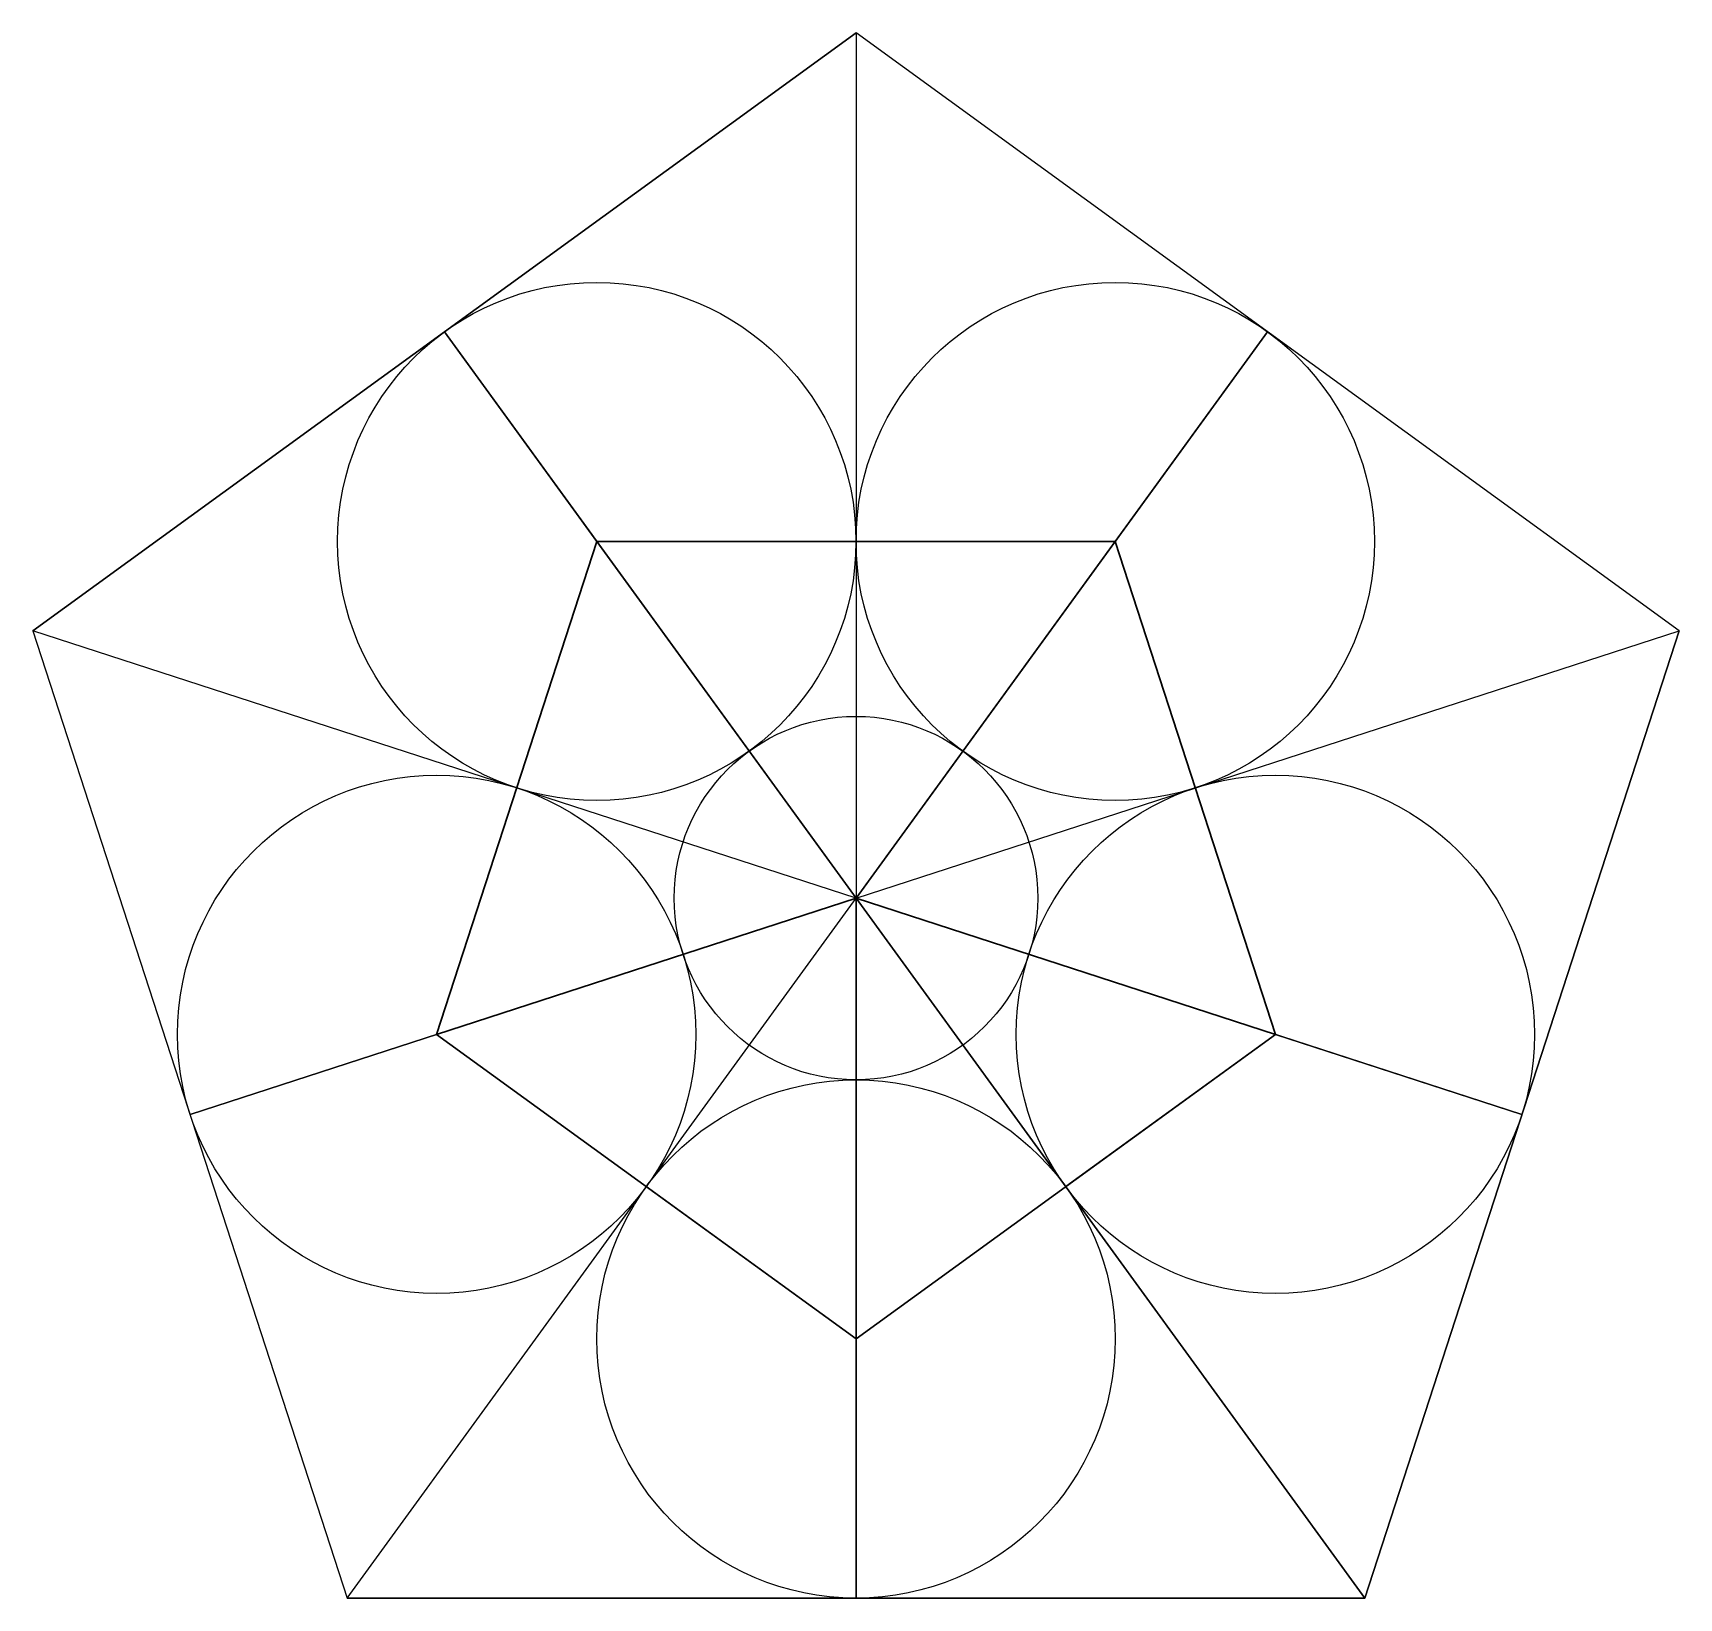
# Model space of a CAD drawing. Header units: millimetres. Extents: x -3067 to 6481, y -1856 to 7226.
import ezdxf

# ---------------------------------------------------------------- set-up
doc = ezdxf.new("R2010")
doc.units = ezdxf.units.MM
for name, color, linetype in [('Air_Bot_Piramid', 254, 'Continuous'), ('Air_Circle', 254, 'Continuous'), ('Air_Guide', 254, 'Continuous'), ('Air_Top_Piramid', 254, 'Continuous'), ('Air_Triangle', 254, 'Continuous'), ('Dirt_Bot_Piramid', 32, 'Continuous'), ('Dirt_Circle', 32, 'Continuous'), ('Dirt_Prism', 32, 'Continuous'), ('Dirt_Top_Piramid', 32, 'Continuous'), ('Dirt_Triangle', 32, 'Continuous'), ('Fire_Bot_Piramid', 1, 'Continuous'), ('Fire_Circle', 1, 'Continuous'), ('Fire_Prism', 1, 'Continuous'), ('Fire_Top_Piramid', 1, 'Continuous'), ('Fire_Triangle', 1, 'Continuous'), ('Grass_Bot_Piramid', 3, 'Continuous'), ('Grass_Circle', 3, 'Continuous'), ('Grass_Prism', 3, 'Continuous'), ('Grass_Top_Piramid', 3, 'Continuous'), ('Grass_Triangle', 3, 'Continuous'), ('GuideLine', 7, 'Continuous'), ('penta_up', 7, 'Continuous'), ('Water_Bot_Piramid', 4, 'Continuous'), ('Water_Circle', 4, 'Continuous'), ('Water_Guide', 4, 'Continuous'), ('Water_Top_Piramid', 4, 'Continuous'), ('Water_Triangle', 4, 'Continuous')]:
    doc.layers.add(name, color=color, linetype=linetype)
doc.layers.add('fusion', color=7, linetype='Continuous', lineweight=30)
doc.layers.add('penta', color=7, linetype='Continuous', lineweight=30)

msp = doc.modelspace()

# ---------------------------------------------------------------- linework, layer by layer
at = {"elevation": 4011.2}
msp.add_lwpolyline([(4657.8, -1855.6), (6481.4, 3756.8), (1707.2, 7225.5), (-3067.1, 3756.8), (-1243.5, -1855.6)], close=True, dxfattribs=at)
msp.add_circle((1707.2, 2205.6, 4011.2), 1054.4)
at = {"layer": 'Air_Bot_Piramid'}
for p, q in [((3210.6, 4274.9, 1004.4), (4094.3, 5491.2, 4011.2)), ((3210.6, 4274.9, 1004.4), (1707.2, 4274.9, 4011.2)), ((3210.6, 4274.9, 4011.2), (3210.6, 4274.9, 1004.4)), ((3210.6, 4274.9, 1004.4), (3675.2, 2845, 4011.2))]:
    msp.add_line(p, q, dxfattribs=at)
at = {"layer": 'Air_Circle'}
msp.add_circle((3210.6, 4274.9, 4011.2), 1503.4, dxfattribs=at)
at = {"layer": 'Air_Guide'}
for p, q in [((-680, 5491.2, 4011.2), (-680, 5491.2, 4011.2)), ((1707.2, 2205.6, 12133.6), (4094.3, 5491.2, 4011.2)), ((4094.3, 5491.2, 4011.2), (1707.2, 2205.6, -4111.2)), ((4094.3, 5491.2, 4011.2), (4094.3, 5491.2, 4011.2)), ((5569.6, 950.6, 4011.2), (5569.6, 950.6, 4011.2))]:
    msp.add_line(p, q, dxfattribs=at)
for p in [(203.7, 4274.9, 4011.2), (3210.6, 4274.9, 4011.2), (4139.7, 1415.2, 4011.2)]:
    msp.add_point(p, dxfattribs=at)
at = {"layer": 'Air_Top_Piramid'}
for p, q in [((3210.6, 4274.9, 7018.1), (4094.3, 5491.2, 4011.2)), ((3210.6, 4274.9, 7018.1), (1707.2, 4274.9, 4011.2)), ((3210.6, 4274.9, 4011.2), (3210.6, 4274.9, 7018.1)), ((3210.6, 4274.9, 7018.1), (3675.2, 2845, 4011.2))]:
    msp.add_line(p, q, dxfattribs=at)
at = {"layer": 'Air_Triangle'}
for p, q in [((1707.2, 7225.5, 4011.2), (1707.2, 2205.6, 4011.2)), ((6481.4, 3756.8, 4011.2), (1707.2, 7225.5, 4011.2)), ((1707.2, 2205.6, 4011.2), (6481.4, 3756.8, 4011.2))]:
    msp.add_line(p, q, dxfattribs=at)
at = {"layer": 'Dirt_Bot_Piramid'}
for p, q in [((203.7, 4274.9, 1004.4), (-680, 5491.2, 4011.2)), ((203.7, 4274.9, 1004.4), (-260.9, 2845, 4011.2)), ((203.7, 4274.9, 4011.2), (203.7, 4274.9, 1004.4)), ((203.7, 4274.9, 1004.4), (1707.2, 4274.9, 4011.2))]:
    msp.add_line(p, q, dxfattribs=at)
at = {"layer": 'Dirt_Circle'}
msp.add_circle((203.7, 4274.9, 4011.2), 1503.4, dxfattribs=at)
at = {"layer": 'Dirt_Prism'}
for p, q in [((1707.2, 2205.6, 12133.6), (-680, 5491.2, 4011.2)), ((-680, 5491.2, 4011.2), (1707.2, 2205.6, -4111.2))]:
    msp.add_line(p, q, dxfattribs=at)
at = {"layer": 'Dirt_Top_Piramid'}
for p, q in [((203.7, 4274.9, 7018.1), (-680, 5491.2, 4011.2)), ((203.7, 4274.9, 7018.1), (-260.9, 2845, 4011.2)), ((203.7, 4274.9, 4011.2), (203.7, 4274.9, 7018.1)), ((203.7, 4274.9, 7018.1), (1707.2, 4274.9, 4011.2))]:
    msp.add_line(p, q, dxfattribs=at)
at = {"layer": 'Dirt_Triangle'}
for p, q in [((-3067.1, 3756.8, 4011.2), (1707.2, 7225.5, 4011.2)), ((1707.2, 7225.5, 4011.2), (1707.2, 2205.6, 4011.2)), ((1707.2, 2205.6, 4011.2), (-3067.1, 3756.8, 4011.2))]:
    msp.add_line(p, q, dxfattribs=at)
at = {"layer": 'Fire_Bot_Piramid'}
for p, q in [((-725.4, 1415.2, 1004.4), (-260.9, 2845, 4011.2)), ((-725.4, 1415.2, 1004.4), (-2155.3, 950.6, 4011.2)), ((-725.4, 1415.2, 4011.2), (-725.4, 1415.2, 1004.4)), ((-725.4, 1415.2, 1004.4), (490.9, 531.5, 4011.2))]:
    msp.add_line(p, q, dxfattribs=at)
at = {"layer": 'Fire_Circle'}
msp.add_circle((-725.4, 1415.2, 4011.2), 1503.4, dxfattribs=at)
at = {"layer": 'Fire_Prism'}
for p, q in [((1707.2, 2205.6, 12133.6), (-2155.3, 950.6, 4011.2)), ((-2155.3, 950.6, 4011.2), (1707.2, 2205.6, -4111.2))]:
    msp.add_line(p, q, dxfattribs=at)
at = {"layer": 'Fire_Top_Piramid'}
for p, q in [((-725.4, 1415.2, 7018.1), (-260.9, 2845, 4011.2)), ((-725.4, 1415.2, 7018.1), (-2155.3, 950.6, 4011.2)), ((-725.4, 1415.2, 4011.2), (-725.4, 1415.2, 7018.1)), ((-725.4, 1415.2, 7018.1), (490.9, 531.5, 4011.2))]:
    msp.add_line(p, q, dxfattribs=at)
at = {"layer": 'Fire_Triangle'}
for p, q in [((1707.2, 2205.6, 4011.2), (-3067.1, 3756.8, 4011.2)), ((-3067.1, 3756.8, 4011.2), (-1243.5, -1855.6, 4011.2)), ((-1243.5, -1855.6, 4011.2), (1707.2, 2205.6, 4011.2))]:
    msp.add_line(p, q, dxfattribs=at)
at = {"layer": 'fusion'}
for p, q in [((1707.2, 2205.6, 4011.2), (203.7, 4274.9, 4011.2)), ((3210.6, 4274.9, 4011.2), (1707.2, 2205.6, 4011.2)), ((1707.2, 2205.6, 4011.2), (-725.4, 1415.2, 4011.2)), ((1707.2, -352.2, 4011.2), (1707.2, 2205.6, 4011.2)), ((4139.7, 1415.2, 4011.2), (1707.2, 2205.6, 4011.2))]:
    msp.add_line(p, q, dxfattribs=at)
at = {"layer": 'Grass_Bot_Piramid'}
for p, q in [((1707.2, -352.2, 1004.4), (490.9, 531.5, 4011.2)), ((1707.2, -352.2, 1004.4), (2923.5, 531.5, 4011.2)), ((1707.2, -352.2, 4011.2), (1707.2, -352.2, 1004.4)), ((1707.2, -352.2, 1004.4), (1707.2, -1855.6, 4011.2))]:
    msp.add_line(p, q, dxfattribs=at)
at = {"layer": 'Grass_Circle'}
msp.add_circle((1707.2, -352.2, 4011.2), 1503.4, dxfattribs=at)
at = {"layer": 'Grass_Prism'}
for p, q in [((1707.2, 2205.6, 12133.6), (1707.2, -1855.6, 4011.2)), ((1707.2, -1855.6, 4011.2), (1707.2, 2205.6, -4111.2))]:
    msp.add_line(p, q, dxfattribs=at)
at = {"layer": 'Grass_Top_Piramid'}
for p, q in [((1707.2, -352.2, 7018.1), (490.9, 531.5, 4011.2)), ((1707.2, -352.2, 7018.1), (2923.5, 531.5, 4011.2)), ((1707.2, -352.2, 4011.2), (1707.2, -352.2, 7018.1)), ((1707.2, -352.2, 7018.1), (1707.2, -1855.6, 4011.2))]:
    msp.add_line(p, q, dxfattribs=at)
at = {"layer": 'Grass_Triangle'}
for p, q in [((-1243.5, -1855.6, 4011.2), (1707.2, 2205.6, 4011.2)), ((1707.2, 2205.6, 4011.2), (4657.8, -1855.6, 4011.2)), ((4657.8, -1855.6, 4011.2), (-1243.5, -1855.6, 4011.2))]:
    msp.add_line(p, q, dxfattribs=at)
at = {"layer": 'GuideLine'}
for q in [(1707.2, 2205.6, 12133.6), (1707.2, 2205.6, -4111.2)]:
    msp.add_line((1707.2, 2205.6, 4011.2), q, dxfattribs=at)
at = {"layer": 'penta'}
for p, q in [((203.7, 4274.9, 4011.2), (-725.4, 1415.2, 4011.2)), ((3210.6, 4274.9, 4011.2), (203.7, 4274.9, 4011.2)), ((4139.7, 1415.2, 4011.2), (3210.6, 4274.9, 4011.2)), ((-725.4, 1415.2, 4011.2), (1707.2, -352.2, 4011.2)), ((1707.2, -352.2, 4011.2), (4139.7, 1415.2, 4011.2))]:
    msp.add_line(p, q, dxfattribs=at)
at = {"layer": 'penta_up'}
for p, q in [((203.7, 4274.9, 7018.1), (-725.4, 1415.2, 7018.1)), ((3210.6, 4274.9, 7018.1), (203.7, 4274.9, 7018.1)), ((4139.7, 1415.2, 7018.1), (3210.6, 4274.9, 7018.1)), ((-725.4, 1415.2, 7018.1), (1707.2, -352.2, 7018.1)), ((1707.2, -352.2, 7018.1), (4139.7, 1415.2, 7018.1))]:
    msp.add_line(p, q, dxfattribs=at)
at = {"layer": 'Water_Bot_Piramid'}
for p, q in [((4139.7, 1415.2, 1004.4), (3675.2, 2845, 4011.2)), ((4139.7, 1415.2, 1004.4), (2923.5, 531.5, 4011.2)), ((4139.7, 1415.2, 4011.2), (4139.7, 1415.2, 1004.4)), ((4139.7, 1415.2, 1004.4), (5569.6, 950.6, 4011.2))]:
    msp.add_line(p, q, dxfattribs=at)
at = {"layer": 'Water_Circle'}
msp.add_circle((4139.7, 1415.2, 4011.2), 1503.4, dxfattribs=at)
at = {"layer": 'Water_Guide'}
for p, q in [((1707.2, 2205.6, 12133.6), (5569.6, 950.6, 4011.2)), ((5569.6, 950.6, 4011.2), (1707.2, 2205.6, -4111.2))]:
    msp.add_line(p, q, dxfattribs=at)
at = {"layer": 'Water_Top_Piramid'}
for p, q in [((4139.7, 1415.2, 7018.1), (3675.2, 2845, 4011.2)), ((4139.7, 1415.2, 7018.1), (2923.5, 531.5, 4011.2)), ((4139.7, 1415.2, 4011.2), (4139.7, 1415.2, 7018.1)), ((4139.7, 1415.2, 7018.1), (5569.6, 950.6, 4011.2))]:
    msp.add_line(p, q, dxfattribs=at)
at = {"layer": 'Water_Triangle'}
for p, q in [((1707.2, 2205.6, 4011.2), (6481.4, 3756.8, 4011.2)), ((6481.4, 3756.8, 4011.2), (4657.8, -1855.6, 4011.2)), ((4657.8, -1855.6, 4011.2), (1707.2, 2205.6, 4011.2))]:
    msp.add_line(p, q, dxfattribs=at)

doc.saveas('drawing.dxf')
